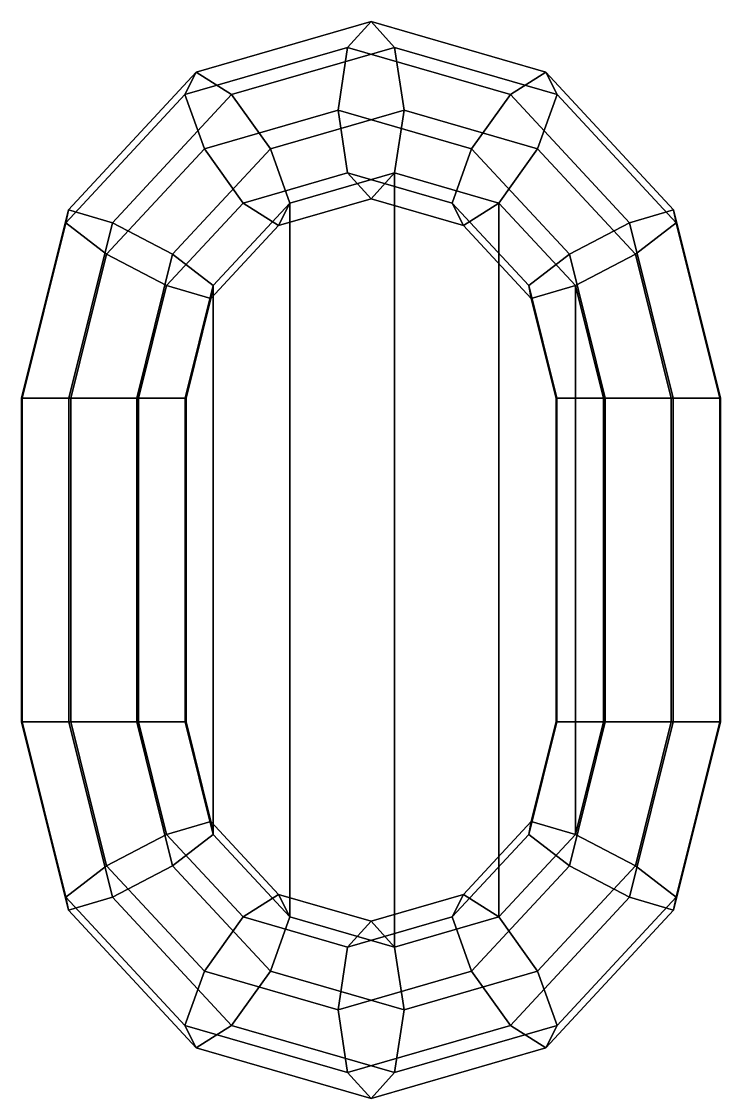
# Model space of a CAD drawing. Extents: x -4.1 to 4.1, y -27.9 to 11.1.
# Drawn here: x -3.718 to -2.14, y -13.43 to -11 of the extents above; entities that cross this region are included whole.
import ezdxf

# ---------------------------------------------------------------- set-up
doc = ezdxf.new("R2010")
doc.units = 0
doc.layers.add('BOATS', color=1, linetype='CONTINUOUS')

msp = doc.modelspace()

# ---------------------------------------------------------------- linework, layer by layer
at = {"layer": 'BOATS'}
for points in [[(-3.3232, -11.1139, 4.7351), (-3.3487, -11.1646, 4.8772), (-2.9815, -11.0586, 5.0246), (-2.9288, -11, 4.8934)], [(-3.2434, -11.1646, 4.6147), (-3.3232, -11.1139, 4.7351), (-2.9288, -11, 4.8934), (-2.8761, -11.0586, 4.7621)], [(-2.9288, -11, 4.8934), (-2.9815, -11.0586, 5.0246), (-2.6143, -11.1646, 5.172), (-2.5344, -11.1139, 5.0517)], [(-2.8761, -11.0586, 4.7621), (-2.9288, -11, 4.8934), (-2.5344, -11.1139, 5.0517), (-2.5089, -11.1646, 4.9095)], [(-3.3487, -11.1646, 4.8772), (-3.3049, -11.2871, 4.9579), (-3.0033, -11.2, 5.079), (-2.9815, -11.0586, 5.0246)], [(-3.1559, -11.2871, 4.5867), (-3.2434, -11.1646, 4.6147), (-2.8761, -11.0586, 4.7621), (-2.8543, -11.2, 4.7078)], [(-2.9815, -11.0586, 5.0246), (-3.0033, -11.2, 5.079), (-2.7017, -11.2871, 5.2), (-2.6143, -11.1646, 5.172)], [(-2.8543, -11.2, 4.7078), (-2.8761, -11.0586, 4.7621), (-2.5089, -11.1646, 4.9095), (-2.5527, -11.2871, 4.8288)], [(-3.612, -11.425, 4.6192), (-3.6176, -11.4543, 4.7693), (-3.3487, -11.1646, 4.8772), (-3.3232, -11.1139, 4.7351)], [(-3.5122, -11.4543, 4.5068), (-3.612, -11.425, 4.6192), (-3.3232, -11.1139, 4.7351), (-3.2434, -11.1646, 4.6147)], [(-2.5344, -11.1139, 5.0517), (-2.6143, -11.1646, 5.172), (-2.3454, -11.4543, 5.2799), (-2.2457, -11.425, 5.1676)], [(-2.5089, -11.1646, 4.9095), (-2.5344, -11.1139, 5.0517), (-2.2457, -11.425, 5.1676), (-2.2401, -11.4543, 5.0174)], [(-3.6176, -11.4543, 4.7693), (-3.5257, -11.525, 4.8693), (-3.3049, -11.2871, 4.9579), (-3.3487, -11.1646, 4.8772)], [(-3.3767, -11.525, 4.4981), (-3.5122, -11.4543, 4.5068), (-3.2434, -11.1646, 4.6147), (-3.1559, -11.2871, 4.5867)], [(-2.6143, -11.1646, 5.172), (-2.7017, -11.2871, 5.2), (-2.4809, -11.525, 5.2887), (-2.3454, -11.4543, 5.2799)], [(-2.5527, -11.2871, 4.8288), (-2.5089, -11.1646, 4.9095), (-2.2401, -11.4543, 5.0174), (-2.3319, -11.525, 4.9175)], [(-3.3049, -11.2871, 4.9579), (-3.2175, -11.4096, 4.9299), (-2.9815, -11.3414, 5.0246), (-3.0033, -11.2, 5.079)], [(-3.1121, -11.4096, 4.6674), (-3.1559, -11.2871, 4.5867), (-2.8543, -11.2, 4.7078), (-2.8761, -11.3414, 4.7621)], [(-3.0033, -11.2, 5.079), (-2.9815, -11.3414, 5.0246), (-2.7455, -11.4096, 5.1193), (-2.7017, -11.2871, 5.2)], [(-2.8761, -11.3414, 4.7621), (-2.8543, -11.2, 4.7078), (-2.5527, -11.2871, 4.8288), (-2.6402, -11.4096, 4.8569)], [(-3.5257, -11.525, 4.8693), (-3.3903, -11.5957, 4.8606), (-3.2175, -11.4096, 4.9299), (-3.3049, -11.2871, 4.9579)], [(-3.2849, -11.5957, 4.5981), (-3.3767, -11.525, 4.4981), (-3.1559, -11.2871, 4.5867), (-3.1121, -11.4096, 4.6674)], [(-2.7017, -11.2871, 5.2), (-2.7455, -11.4096, 5.1193), (-2.5728, -11.5957, 5.1887), (-2.4809, -11.525, 5.2887)], [(-2.6402, -11.4096, 4.8569), (-2.5527, -11.2871, 4.8288), (-2.3319, -11.525, 4.9175), (-2.4674, -11.5957, 4.9262)], [(-3.2175, -11.4096, 4.9299), (-3.1376, -11.4603, 4.8096), (-2.9288, -11.4, 4.8934), (-2.9815, -11.3414, 5.0246)], [(-3.1376, -11.4603, 4.8096), (-3.1121, -11.4096, 4.6674), (-2.8761, -11.3414, 4.7621), (-2.9288, -11.4, 4.8934)], [(-3.1121, -13.0204, 4.6674), (-2.8761, -13.0886, 4.7621), (-2.8761, -11.3414, 4.7621), (-3.1121, -11.4096, 4.6674)], [(-2.9815, -11.3414, 5.0246), (-2.9288, -11.4, 4.8934), (-2.72, -11.4603, 4.9772), (-2.7455, -11.4096, 5.1193)], [(-2.9288, -11.4, 4.8934), (-2.8761, -11.3414, 4.7621), (-2.6402, -11.4096, 4.8569), (-2.72, -11.4603, 4.9772)], [(-2.8761, -13.0886, 4.7621), (-2.6402, -13.0204, 4.8569), (-2.6402, -11.4096, 4.8569), (-2.8761, -11.3414, 4.7621)], [(-3.3903, -11.5957, 4.8606), (-3.2905, -11.625, 4.7482), (-3.1376, -11.4603, 4.8096), (-3.2175, -11.4096, 4.9299)], [(-3.2905, -11.625, 4.7482), (-3.2849, -11.5957, 4.5981), (-3.1121, -11.4096, 4.6674), (-3.1376, -11.4603, 4.8096)], [(-3.2849, -12.8343, 4.5981), (-3.1121, -13.0204, 4.6674), (-3.1121, -11.4096, 4.6674), (-3.2849, -11.5957, 4.5981)], [(-2.7455, -11.4096, 5.1193), (-2.72, -11.4603, 4.9772), (-2.5672, -11.625, 5.0385), (-2.5728, -11.5957, 5.1887)], [(-2.72, -11.4603, 4.9772), (-2.6402, -11.4096, 4.8569), (-2.4674, -11.5957, 4.9262), (-2.5672, -11.625, 5.0385)], [(-2.6402, -13.0204, 4.8569), (-2.4674, -12.8343, 4.9262), (-2.4674, -11.5957, 4.9262), (-2.6402, -11.4096, 4.8569)], [(-3.7177, -11.85, 4.5767), (-3.716, -11.85, 4.7298), (-3.6176, -11.4543, 4.7693), (-3.612, -11.425, 4.6192)], [(-3.6106, -11.85, 4.4673), (-3.7177, -11.85, 4.5767), (-3.612, -11.425, 4.6192), (-3.5122, -11.4543, 4.5068)], [(-2.2457, -11.425, 5.1676), (-2.3454, -11.4543, 5.2799), (-2.247, -11.85, 5.3194), (-2.14, -11.85, 5.21)], [(-2.2401, -11.4543, 5.0174), (-2.2457, -11.425, 5.1676), (-2.14, -11.85, 5.21), (-2.1417, -11.85, 5.0569)], [(-3.716, -11.85, 4.7298), (-3.6065, -11.85, 4.8369), (-3.5257, -11.525, 4.8693), (-3.6176, -11.4543, 4.7693)], [(-3.4575, -11.85, 4.4656), (-3.6106, -11.85, 4.4673), (-3.5122, -11.4543, 4.5068), (-3.3767, -11.525, 4.4981)], [(-2.3454, -11.4543, 5.2799), (-2.4809, -11.525, 5.2887), (-2.4001, -11.85, 5.3211), (-2.247, -11.85, 5.3194)], [(-2.3319, -11.525, 4.9175), (-2.2401, -11.4543, 5.0174), (-2.1417, -11.85, 5.0569), (-2.2511, -11.85, 4.9499)], [(-3.6065, -11.85, 4.8369), (-3.4535, -11.85, 4.8352), (-3.3903, -11.5957, 4.8606), (-3.5257, -11.525, 4.8693)], [(-3.3481, -11.85, 4.5727), (-3.4575, -11.85, 4.4656), (-3.3767, -11.525, 4.4981), (-3.2849, -11.5957, 4.5981)], [(-2.4809, -11.525, 5.2887), (-2.5728, -11.5957, 5.1887), (-2.5095, -11.85, 5.2141), (-2.4001, -11.85, 5.3211)], [(-2.4674, -11.5957, 4.9262), (-2.3319, -11.525, 4.9175), (-2.2511, -11.85, 4.9499), (-2.4042, -11.85, 4.9516)], [(-3.4535, -11.85, 4.8352), (-3.3464, -11.85, 4.7257), (-3.2905, -11.625, 4.7482), (-3.3903, -11.5957, 4.8606)], [(-3.3481, -12.58, 4.5727), (-3.2849, -12.8343, 4.5981), (-3.2849, -11.5957, 4.5981), (-3.3481, -11.85, 4.5727)], [(-3.3464, -11.85, 4.7257), (-3.3481, -11.85, 4.5727), (-3.2849, -11.5957, 4.5981), (-3.2905, -11.625, 4.7482)], [(-2.5728, -11.5957, 5.1887), (-2.5672, -11.625, 5.0385), (-2.5112, -11.85, 5.061), (-2.5095, -11.85, 5.2141)], [(-2.5672, -11.625, 5.0385), (-2.4674, -11.5957, 4.9262), (-2.4042, -11.85, 4.9516), (-2.5112, -11.85, 5.061)], [(-2.4674, -12.8343, 4.9262), (-2.4042, -12.58, 4.9516), (-2.4042, -11.85, 4.9516), (-2.4674, -11.5957, 4.9262)], [(-3.7177, -12.58, 4.5767), (-3.716, -12.58, 4.7298), (-3.716, -11.85, 4.7298), (-3.7177, -11.85, 4.5767)], [(-3.6106, -12.58, 4.4673), (-3.7177, -12.58, 4.5767), (-3.7177, -11.85, 4.5767), (-3.6106, -11.85, 4.4673)], [(-3.716, -12.58, 4.7298), (-3.6065, -12.58, 4.8369), (-3.6065, -11.85, 4.8369), (-3.716, -11.85, 4.7298)], [(-3.4575, -12.58, 4.4656), (-3.6106, -12.58, 4.4673), (-3.6106, -11.85, 4.4673), (-3.4575, -11.85, 4.4656)], [(-3.6065, -12.58, 4.8369), (-3.4535, -12.58, 4.8352), (-3.4535, -11.85, 4.8352), (-3.6065, -11.85, 4.8369)], [(-3.3481, -12.58, 4.5727), (-3.4575, -12.58, 4.4656), (-3.4575, -11.85, 4.4656), (-3.3481, -11.85, 4.5727)], [(-3.4535, -12.58, 4.8352), (-3.3464, -12.58, 4.7257), (-3.3464, -11.85, 4.7257), (-3.4535, -11.85, 4.8352)], [(-3.3464, -12.58, 4.7257), (-3.3481, -12.58, 4.5727), (-3.3481, -11.85, 4.5727), (-3.3464, -11.85, 4.7257)], [(-2.5112, -12.58, 5.061), (-2.5095, -12.58, 5.2141), (-2.5095, -11.85, 5.2141), (-2.5112, -11.85, 5.061)], [(-2.4042, -12.58, 4.9516), (-2.5112, -12.58, 5.061), (-2.5112, -11.85, 5.061), (-2.4042, -11.85, 4.9516)], [(-2.5095, -12.58, 5.2141), (-2.4001, -12.58, 5.3211), (-2.4001, -11.85, 5.3211), (-2.5095, -11.85, 5.2141)], [(-2.2511, -12.58, 4.9499), (-2.4042, -12.58, 4.9516), (-2.4042, -11.85, 4.9516), (-2.2511, -11.85, 4.9499)], [(-2.4001, -12.58, 5.3211), (-2.247, -12.58, 5.3194), (-2.247, -11.85, 5.3194), (-2.4001, -11.85, 5.3211)], [(-2.1417, -12.58, 5.0569), (-2.2511, -12.58, 4.9499), (-2.2511, -11.85, 4.9499), (-2.1417, -11.85, 5.0569)], [(-2.247, -12.58, 5.3194), (-2.14, -12.58, 5.21), (-2.14, -11.85, 5.21), (-2.247, -11.85, 5.3194)], [(-2.14, -12.58, 5.21), (-2.1417, -12.58, 5.0569), (-2.1417, -11.85, 5.0569), (-2.14, -11.85, 5.21)], [(-3.612, -13.005, 4.6192), (-3.6176, -12.9757, 4.7693), (-3.716, -12.58, 4.7298), (-3.7177, -12.58, 4.5767)], [(-3.5122, -12.9757, 4.5068), (-3.612, -13.005, 4.6192), (-3.7177, -12.58, 4.5767), (-3.6106, -12.58, 4.4673)], [(-3.6176, -12.9757, 4.7693), (-3.5257, -12.905, 4.8693), (-3.6065, -12.58, 4.8369), (-3.716, -12.58, 4.7298)], [(-3.3767, -12.905, 4.4981), (-3.5122, -12.9757, 4.5068), (-3.6106, -12.58, 4.4673), (-3.4575, -12.58, 4.4656)], [(-3.5257, -12.905, 4.8693), (-3.3903, -12.8343, 4.8606), (-3.4535, -12.58, 4.8352), (-3.6065, -12.58, 4.8369)], [(-3.2849, -12.8343, 4.5981), (-3.3767, -12.905, 4.4981), (-3.4575, -12.58, 4.4656), (-3.3481, -12.58, 4.5727)], [(-3.3903, -12.8343, 4.8606), (-3.2905, -12.805, 4.7482), (-3.3464, -12.58, 4.7257), (-3.4535, -12.58, 4.8352)], [(-3.2905, -12.805, 4.7482), (-3.2849, -12.8343, 4.5981), (-3.3481, -12.58, 4.5727), (-3.3464, -12.58, 4.7257)], [(-2.5095, -12.58, 5.2141), (-2.5112, -12.58, 5.061), (-2.5672, -12.805, 5.0385), (-2.5728, -12.8343, 5.1887)], [(-2.4001, -12.58, 5.3211), (-2.5095, -12.58, 5.2141), (-2.5728, -12.8343, 5.1887), (-2.4809, -12.905, 5.2887)], [(-2.5112, -12.58, 5.061), (-2.4042, -12.58, 4.9516), (-2.4674, -12.8343, 4.9262), (-2.5672, -12.805, 5.0385)], [(-2.247, -12.58, 5.3194), (-2.4001, -12.58, 5.3211), (-2.4809, -12.905, 5.2887), (-2.3454, -12.9757, 5.2799)], [(-2.4042, -12.58, 4.9516), (-2.2511, -12.58, 4.9499), (-2.3319, -12.905, 4.9175), (-2.4674, -12.8343, 4.9262)], [(-2.14, -12.58, 5.21), (-2.247, -12.58, 5.3194), (-2.3454, -12.9757, 5.2799), (-2.2457, -13.005, 5.1676)], [(-2.2511, -12.58, 4.9499), (-2.1417, -12.58, 5.0569), (-2.2401, -12.9757, 5.0174), (-2.3319, -12.905, 4.9175)], [(-2.1417, -12.58, 5.0569), (-2.14, -12.58, 5.21), (-2.2457, -13.005, 5.1676), (-2.2401, -12.9757, 5.0174)], [(-3.2175, -13.0204, 4.9299), (-3.1376, -12.9697, 4.8096), (-3.2905, -12.805, 4.7482), (-3.3903, -12.8343, 4.8606)], [(-3.1376, -12.9697, 4.8096), (-3.1121, -13.0204, 4.6674), (-3.2849, -12.8343, 4.5981), (-3.2905, -12.805, 4.7482)], [(-2.5728, -12.8343, 5.1887), (-2.5672, -12.805, 5.0385), (-2.72, -12.9697, 4.9772), (-2.7455, -13.0204, 5.1193)], [(-2.5672, -12.805, 5.0385), (-2.4674, -12.8343, 4.9262), (-2.6402, -13.0204, 4.8569), (-2.72, -12.9697, 4.9772)], [(-3.3049, -13.1429, 4.9579), (-3.2175, -13.0204, 4.9299), (-3.3903, -12.8343, 4.8606), (-3.5257, -12.905, 4.8693)], [(-3.1121, -13.0204, 4.6674), (-3.1559, -13.1429, 4.5867), (-3.3767, -12.905, 4.4981), (-3.2849, -12.8343, 4.5981)], [(-2.4809, -12.905, 5.2887), (-2.5728, -12.8343, 5.1887), (-2.7455, -13.0204, 5.1193), (-2.7017, -13.1429, 5.2)], [(-2.4674, -12.8343, 4.9262), (-2.3319, -12.905, 4.9175), (-2.5527, -13.1429, 4.8288), (-2.6402, -13.0204, 4.8569)], [(-3.3487, -13.2654, 4.8772), (-3.3049, -13.1429, 4.9579), (-3.5257, -12.905, 4.8693), (-3.6176, -12.9757, 4.7693)], [(-3.1559, -13.1429, 4.5867), (-3.2434, -13.2654, 4.6147), (-3.5122, -12.9757, 4.5068), (-3.3767, -12.905, 4.4981)], [(-2.3454, -12.9757, 5.2799), (-2.4809, -12.905, 5.2887), (-2.7017, -13.1429, 5.2), (-2.6143, -13.2654, 5.172)], [(-2.3319, -12.905, 4.9175), (-2.2401, -12.9757, 5.0174), (-2.5089, -13.2654, 4.9095), (-2.5527, -13.1429, 4.8288)], [(-3.3232, -13.3161, 4.7351), (-3.3487, -13.2654, 4.8772), (-3.6176, -12.9757, 4.7693), (-3.612, -13.005, 4.6192)], [(-3.2434, -13.2654, 4.6147), (-3.3232, -13.3161, 4.7351), (-3.612, -13.005, 4.6192), (-3.5122, -12.9757, 4.5068)], [(-2.9815, -13.0886, 5.0246), (-2.9288, -13.03, 4.8934), (-3.1376, -12.9697, 4.8096), (-3.2175, -13.0204, 4.9299)], [(-2.9288, -13.03, 4.8934), (-2.8761, -13.0886, 4.7621), (-3.1121, -13.0204, 4.6674), (-3.1376, -12.9697, 4.8096)], [(-2.7455, -13.0204, 5.1193), (-2.72, -12.9697, 4.9772), (-2.9288, -13.03, 4.8934), (-2.9815, -13.0886, 5.0246)], [(-2.72, -12.9697, 4.9772), (-2.6402, -13.0204, 4.8569), (-2.8761, -13.0886, 4.7621), (-2.9288, -13.03, 4.8934)], [(-2.2457, -13.005, 5.1676), (-2.3454, -12.9757, 5.2799), (-2.6143, -13.2654, 5.172), (-2.5344, -13.3161, 5.0517)], [(-2.2401, -12.9757, 5.0174), (-2.2457, -13.005, 5.1676), (-2.5344, -13.3161, 5.0517), (-2.5089, -13.2654, 4.9095)], [(-3.0033, -13.23, 5.079), (-2.9815, -13.0886, 5.0246), (-3.2175, -13.0204, 4.9299), (-3.3049, -13.1429, 4.9579)], [(-2.8761, -13.0886, 4.7621), (-2.8543, -13.23, 4.7078), (-3.1559, -13.1429, 4.5867), (-3.1121, -13.0204, 4.6674)], [(-2.7017, -13.1429, 5.2), (-2.7455, -13.0204, 5.1193), (-2.9815, -13.0886, 5.0246), (-3.0033, -13.23, 5.079)], [(-2.6402, -13.0204, 4.8569), (-2.5527, -13.1429, 4.8288), (-2.8543, -13.23, 4.7078), (-2.8761, -13.0886, 4.7621)], [(-2.9815, -13.3714, 5.0246), (-3.0033, -13.23, 5.079), (-3.3049, -13.1429, 4.9579), (-3.3487, -13.2654, 4.8772)], [(-2.8543, -13.23, 4.7078), (-2.8761, -13.3714, 4.7621), (-3.2434, -13.2654, 4.6147), (-3.1559, -13.1429, 4.5867)], [(-2.6143, -13.2654, 5.172), (-2.7017, -13.1429, 5.2), (-3.0033, -13.23, 5.079), (-2.9815, -13.3714, 5.0246)], [(-2.5527, -13.1429, 4.8288), (-2.5089, -13.2654, 4.9095), (-2.8761, -13.3714, 4.7621), (-2.8543, -13.23, 4.7078)], [(-2.9288, -13.43, 4.8934), (-2.9815, -13.3714, 5.0246), (-3.3487, -13.2654, 4.8772), (-3.3232, -13.3161, 4.7351)], [(-2.8761, -13.3714, 4.7621), (-2.9288, -13.43, 4.8934), (-3.3232, -13.3161, 4.7351), (-3.2434, -13.2654, 4.6147)], [(-2.5344, -13.3161, 5.0517), (-2.6143, -13.2654, 5.172), (-2.9815, -13.3714, 5.0246), (-2.9288, -13.43, 4.8934)], [(-2.5089, -13.2654, 4.9095), (-2.5344, -13.3161, 5.0517), (-2.9288, -13.43, 4.8934), (-2.8761, -13.3714, 4.7621)]]:
    msp.add_3dface(points, dxfattribs=at)

doc.saveas('drawing.dxf')
